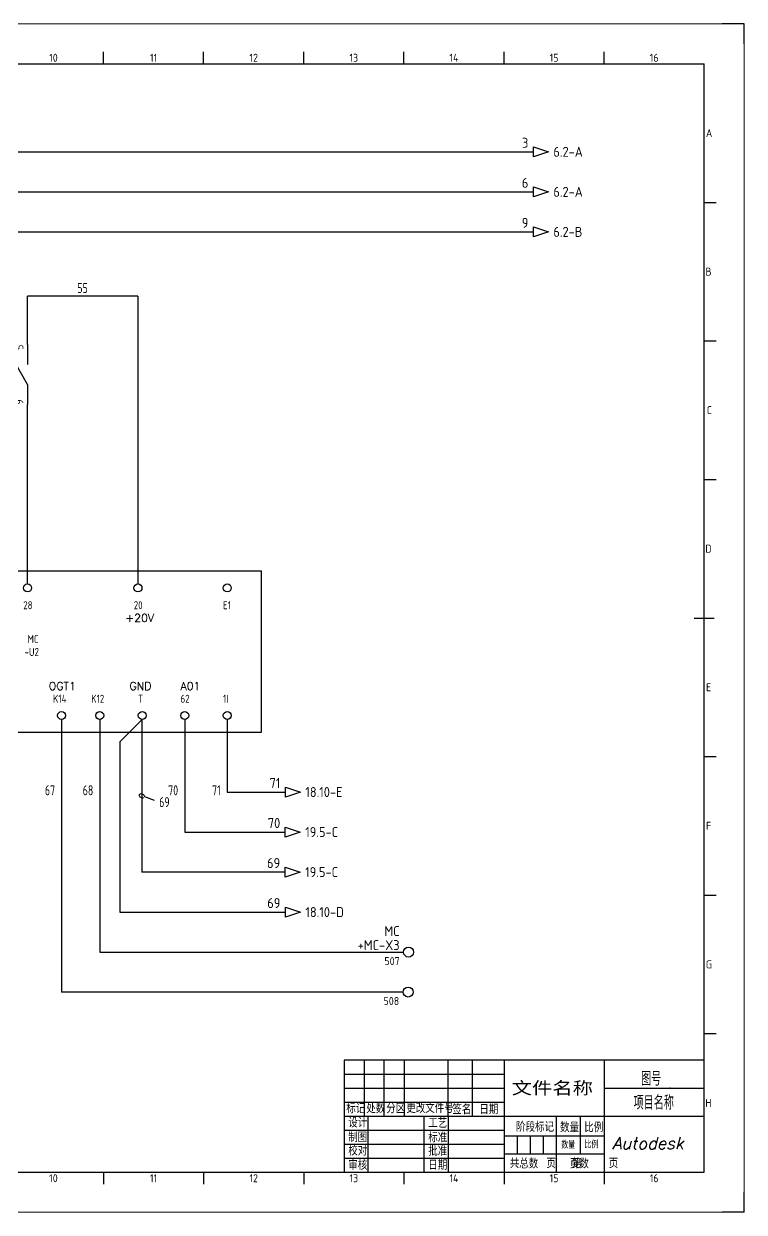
# Model space of a CAD drawing. Header units: millimetres. Extents: x 0 to 841, y 0 to 594.
# Drawn here: x 481 to 841, y 0 to 594 of the extents above; entities that cross this region are included whole.
import ezdxf
from ezdxf.enums import TextEntityAlignment as Align

# ---------------------------------------------------------------- set-up
doc = ezdxf.new("R2010")
doc.units = ezdxf.units.MM
doc.header["$LTSCALE"] = 12
for name, color, linetype in [('AE_BOR', 1, 'Continuous'), ('BLK_1.0mm^2', 7, 'Continuous'), ('LOC', 8, 'Continuous'), ('RED_1.0mm^2', 1, 'Continuous'), ('RED_2.5mm^2', 1, 'Continuous'), ('SYMS', 7, 'Continuous'), ('TAGS', 150, 'Continuous'), ('TAN_4.0mm^2', 31, 'Continuous'), ('TERMS', 123, 'Continuous'), ('WHT_1.0mm^2', 7, 'Continuous'), ('WIRENO', 72, 'Continuous'), ('WIREREF', 52, 'Continuous'), ('XREF', 7, 'Continuous'), ('XREFCHILD', 134, 'Continuous'), ('图框_外框线', 7, 'Continuous'), ('图框_标题栏属性', 1, 'Continuous'), ('图框_标题栏文字', 6, 'Continuous')]:
    doc.layers.add(name, color=color, linetype=linetype)
doc.styles.get("Standard").update_dxf_attribs({"font": 'txt.shx', "bigfont": 'gbcbig.shx'})
doc.styles.add('WD', font='romans.shx', dxfattribs={"bigfont": 'gbcbig.shx'})
doc.styles.add('WD_IEC', font='isocp2.shx', dxfattribs={"width": 0.9, "height": 4, "bigfont": 'gbcbig.shx'})
doc.styles.add('工程字', font='gbenor.shx', dxfattribs={"bigfont": 'gbcbig.shx'})

# ---------------------------------------------------------------- blocks, each defined once
blk = doc.blocks.new('gb_a1')
for p, q in [((20, 574), (821, 574)), ((821, 20), (821, 574)), ((20, 20), (821, 20))]:
    blk.add_line(p, q)
at = {"layer": 'AE_BOR', "color": 1, "lineweight": 15}
for p, q in [((0, 594), (841, 594)), ((841, 594), (841, 0)), ((841, 0), (0, 0))]:
    blk.add_line(p, q, dxfattribs=at)
at = {"layer": 'AE_BOR', "lineweight": 30}
for p, q in [((841, 594), (830, 594)), ((841, 584), (841, 594)), ((841, 0), (841, 10)), ((841, 0), (830, 0))]:
    blk.add_line(p, q, dxfattribs=at)
at = {"layer": 'AE_BOR'}
for p, q in [((520.625, 574), (520.625, 580)), ((570.6875, 574), (570.6875, 580)), ((620.75, 574), (620.75, 580)), ((670.8125, 574), (670.8125, 580)), ((720.875, 574), (720.875, 580)), ((770.9375, 574), (770.9375, 580)), ((821, 504.75), (827, 504.75)), ((821, 435.5), (827, 435.5)), ((821, 366.25), (827, 366.25)), ((821, 227.75), (827, 227.75)), ((821, 158.5), (827, 158.5)), ((821, 89.25), (827, 89.25)), ((520.625, 20), (520.625, 14)), ((570.6875, 20), (570.6875, 14)), ((620.75, 20), (620.75, 14)), ((670.8125, 20), (670.8125, 14)), ((720.875, 20), (720.875, 14)), ((770.9375, 20), (770.9375, 14))]:
    blk.add_line(p, q, dxfattribs=at)
at = {"layer": 'AE_BOR', "color": 2, "lineweight": 30}
blk.add_line((816, 297), (826, 297), dxfattribs=at)
at = {"layer": 'AE_BOR', "style": 'WD_IEC'}
for s, p in [('10', (495.59375, 575)), ('11', (545.65625, 575)), ('12', (595.71875, 575)), ('13', (645.78125, 575)), ('14', (695.84375, 575)), ('15', (745.90625, 575)), ('16', (795.96875, 575)), ('10', (495.59375, 15)), ('11', (545.65625, 15)), ('12', (595.71875, 15)), ('13', (645.78125, 15)), ('14', (695.84375, 15)), ('15', (745.90625, 15)), ('16', (795.96875, 15))]:
    blk.add_text(s, height=4, dxfattribs=at).set_placement(p, align=Align.CENTER)
for s, p in [('A', (825.04762, 539.375)), ('B', (824.66667, 470.125)), ('C', (824.85714, 400.875)), ('D', (824.66667, 331.625)), ('E', (824.47619, 262.375)), ('F', (824.47619, 193.125)), ('G', (824.85714, 123.875)), ('H', (824.66667, 54.625))]:
    blk.add_text(s, height=4, dxfattribs=at).set_placement(p, align=Align.MIDDLE_RIGHT)
blk = doc.blocks.new('VDV1_19')
for p, q in [((8.94, 31.88), (5.94, 31.88)), ((6.44, 31.12), (8.44, 31.12)), ((6.94, 30.38), (7.94, 30.38))]:
    blk.add_line(p, q)
for centre in [(7.44, 36.12), (27.62, 36.12), (37.19, 36.12), (47.81, 36.12), (58.44, 36.12), (86.06, 36.12), (108.38, 36.12), (4.25, 25.5), (4.25, 15.94), (7.44, 4.25), (17, 4.25), (27.62, 4.25), (38.25, 4.25), (48.88, 4.25), (66.94, 4.25), (76.5, 4.25), (87.12, 4.25), (97.75, 4.25), (108.38, 4.25)]:
    blk.add_circle(centre, 1)
at = {"layer": 'SYMS'}
for p, q in [((0, 0), (0, 40.38)), ((0, 40.38), (116.88, 40.38)), ((116.88, 40.38), (116.88, 0)), ((7.44, 35.06), (7.44, 31.88)), ((116.88, 0), (0, 0))]:
    blk.add_line(p, q, dxfattribs=at)
at = {"style": 'WD_IEC', "flags": 1}
for tag, p, height in [('X4TERM04', (6.44, 36.12), 0.128), ('X2TERM04', (7.44, 37.12), 0.128), ('X2TERM01', (27.62, 37.12), 0.128), ('X2TERM02', (37.19, 37.12), 0.128), ('X2TERM03', (47.81, 37.12), 0.128), ('X2TERM05', (58.44, 37.12), 0.128), ('X2TERM06', (86.06, 37.12), 0.128), ('X2TERM07', (108.38, 37.12), 0.128), ('X1TERM07', (109.38, 36.12), 0.128), ('X4TERM08', (3.25, 25.5), 0.128), ('FAMILY', (50.54, 22.34), 0.01), ('CAT', (50.54, 22.34), 0.01), ('MFG', (50.54, 22.34), 0.01), ('ASSYCODE', (50.54, 22.34), 0.01), ('X4TERM09', (3.25, 15.94), 0.128), ('X4TERM10', (6.44, 4.25), 0.128), ('X8TERM10', (7.44, 3.25), 0.128), ('X8TERM11', (17, 3.25), 0.128), ('X8TERM12', (27.62, 3.25), 0.128), ('X8TERM13', (38.25, 3.25), 0.128), ('X8TERM14', (48.88, 3.25), 0.128), ('X8TERM15', (66.94, 3.25), 0.128), ('X8TERM16', (76.5, 3.25), 0.128), ('X8TERM17', (87.12, 3.25), 0.128), ('X8TERM18', (97.75, 3.25), 0.128), ('X8TERM19', (108.38, 3.25), 0.128), ('X1TERM19', (109.38, 4.25), 0.128)]:
    blk.add_attdef(tag, p, '', height=height, dxfattribs=at)
at = {"style": 'WD_IEC'}
for tag, p in [('TERM04', (8.67, 32.97)), ('TERM01', (26.56, 30.81)), ('TERM02', (36.12, 30.81)), ('TERM03', (46.75, 30.81)), ('TERM05', (57.38, 30.81)), ('TERM06', (85, 30.81)), ('TERM07', (107.31, 30.81)), ('TERM08', (7.44, 24.44)), ('DESC1', (121.12, 22.31)), ('DESC2', (121.12, 19.12)), ('TERM09', (7.44, 14.88)), ('INST', (121.12, 14.88)), ('LOC', (121.21, 12.08)), ('TERM10', (5.31, 7.44)), ('TERM11', (14.88, 7.44)), ('TERM12', (26.56, 7.44)), ('TERM13', (37.19, 7.44)), ('TERM14', (47.81, 7.44)), ('TERM15', (64.81, 7.44)), ('TERM16', (74.38, 7.44)), ('TERM17', (86.06, 7.44)), ('TERM18', (96.69, 7.44)), ('TERM19', (107.31, 7.44))]:
    blk.add_attdef(tag, p, '', height=2, dxfattribs=at)
blk.add_attdef('TAG1', text='', height=2, dxfattribs=at).set_placement((59.5, 19.12), align=Align.CENTER)
at = {"layer": 'SYMS'}
for s, p in [('+20V', (82.88, 27.62)), ('OGT1', (63.75, 10.62)), ('GND', (83.94, 10.62)), ('A01', (96.69, 10.62))]:
    blk.add_text(s, height=2, dxfattribs=at).set_placement(p)
blk = doc.blocks.new('VCR21')
for p, q in [((0, 7.5), (0, 2.5)), ((0, -2.5), (-3.125, 3.125)), ((0, -2.5), (0, -7.5))]:
    blk.add_line(p, q)
at = {"style": 'WD_IEC'}
for tag, p in [('INST', (-5.25, 7.75)), ('LOC', (-5.25, 4.25)), ('TAG2', (-5.25, 0.75)), ('XREF', (-5.25, -3.75)), ('DESC1', (-5.25, -7.6)), ('DESC2', (-5.25, -11.1)), ('DESC3', (-5.25, -14.6))]:
    blk.add_attdef(tag, text='', height=2.5, dxfattribs=at).set_placement(p, align=Align.RIGHT)
blk.add_attdef('TERM01', text='', height=2, rotation=90, dxfattribs=at).set_placement((-1, 7.5), align=Align.RIGHT)
at = {"style": 'WD_IEC', "flags": 1}
for tag, p, height in [('X2TERM01', (0, 7.5), 0.32), ('X4LINK', (-2, 0), 0.32), ('X1LINK', (-0.5, 0), 0.32), ('CONTACT', (4, -3.5), 1), ('FAMILY', (4, -5), 1), ('X8TERM02', (0, -7.5), 0.32)]:
    blk.add_attdef(tag, p, '', height=height, dxfattribs=at)
at = {"style": 'WD_IEC'}
blk.add_attdef('TERM02', (-1, -7.5), '', height=2, rotation=90, dxfattribs=at)
blk = doc.blocks.new('HA1S1')
blk.add_lwpolyline([(0, 1.25), (3.75, 0), (0, -1.25)], close=True)
at = {"style": 'WD_IEC'}
for tag, height, flags, p in [('WIRENO', 2.5, 8, (-1.25, 1)), ('SIGCODE', 1, 1, (5, 1.8))]:
    blk.add_attdef(tag, text='', height=height, dxfattribs=dict(at, flags=flags)).set_placement(p, align=Align.RIGHT)
at = {"style": 'WD_IEC', "flags": 1}
blk.add_attdef('X4TERM01', (0, 0), '', height=0.32, dxfattribs=at)
at = {"style": 'WD_IEC'}
blk.add_attdef('XREF', text='', height=2.5, dxfattribs=at).set_placement((5, 0), align=Align.MIDDLE_LEFT)
blk.add_attdef('DESC1', text='', height=2.5, dxfattribs=at).set_placement((-1.25, -1), align=Align.TOP_RIGHT)
blk = doc.blocks.new('WD_WNH')
at = {"linetype": 'Continuous', "style": 'WD_IEC', "width": 0.8}
blk.add_attdef('WIRENO', text='', height=2.5, dxfattribs=at).set_placement((0, 0.75), align=Align.CENTER)
at = {"style": 'WD_IEC', "flags": 1}
for tag, p in [('W08USER', (0, 0.375)), ('W04USER', (0, 0.875)), ('W05USER', (0, 0.75)), ('W09USER', (0, 0.25)), ('W03USER', (0, 1)), ('W06USER', (0, 0.625)), ('W07USER', (0, 0.5)), ('W02USER', (0, 1.125)), ('W01USER', (0, 1.25)), ('W10USER', (0, 0.125))]:
    blk.add_attdef(tag, text='', height=0.08, dxfattribs=at).set_placement(p, align=Align.CENTER)
blk = doc.blocks.new('WD_WNV')
at = {"linetype": 'Continuous', "style": 'WD_IEC', "width": 0.8}
blk.add_attdef('WIRENO', text='', height=2.5, dxfattribs=at).set_placement((-1.6, 0), align=Align.MIDDLE_RIGHT)
at = {"style": 'WD_IEC', "flags": 1}
for tag, p in [('W08USER', (-1, 0.375)), ('W04USER', (-1, 0.875)), ('W05USER', (-1, 0.75)), ('W09USER', (-1, 0.25)), ('W03USER', (-1, 1)), ('W06USER', (-1, 0.625)), ('W07USER', (-1, 0.5)), ('W02USER', (-1, 1.125)), ('W01USER', (-1, 1.25)), ('W10USER', (-1, 0.125))]:
    blk.add_attdef(tag, text='', height=0.08, dxfattribs=at).set_placement(p, align=Align.CENTER)
blk = doc.blocks.new('CorpLogoBlock')
at = {"insert": (-46.09, 17.54), "char_height": 6, "width": 37.2055, "attachment_point": 1, "style": '工程字'}
blk.add_mtext('{\\Fitalic|c0;Autodesk}', dxfattribs=at)
blk = doc.blocks.new('GB_TitleBlock')
at = {"lineweight": -3}
for p, q in [((-50, 42), (0, 42)), ((-50, 28), (0, 28))]:
    blk.add_line(p, q, dxfattribs=at)
blk.add_point((-16.99, 42), dxfattribs=at)
at = {"layer": '图框_外框线'}
for p, q in [((-170, 56), (-170, 28)), ((-160, 28), (-160, 56)), ((-150, 56), (-150, 28)), ((-128, 28), (-128, 56)), ((-116, 56), (-116, 28)), ((-100, 56), (-100, 0)), ((-50, 56), (-50, 0)), ((-180, 49), (-100, 49)), ((-180, 42), (-100, 42)), ((-180, 35), (-100, 35)), ((-180, 28), (-50, 28)), ((-168, 0), (-168, 28)), ((-140, 0), (-140, 28)), ((-128, 28), (-128, 0)), ((-74, 28), (-74, 0)), ((-62, 28), (-62, 9)), ((-180, 21), (-100, 21)), ((-50, 18), (-100, 18)), ((-93.5, 18), (-93.5, 9)), ((-87, 18), (-87, 9)), ((-80.5, 18), (-80.5, 9)), ((-180, 14), (-100, 14)), ((-180, 7), (-100, 7)), ((-50, 9), (-100, 9))]:
    blk.add_line(p, q, dxfattribs=at)
blk.add_lwpolyline([(0, 56), (-180, 56), (-180, 0), (0, 0), (0, 56)], dxfattribs=at)
at = {"style": 'WD', "flags": 1}
blk.add_attdef('WD_TB', (-168.38, 50.46), '', height=2, dxfattribs=at)
at = {"layer": '图框_标题栏属性', "style": '工程字'}
for tag, p in [('REV3', (-179.58, 50.91)), ('REV2', (-179.43, 43.49)), ('REV1', (-179.43, 36.77))]:
    blk.add_attdef(tag, p, '', height=3, dxfattribs=at)
for tag, height, width, p, p2 in [('REV3DET', 3, 13.288798, (-148.76, 50.77), (-130.49, 50.77)), ('BY3', 3, 6.930672, (-126.95, 50.77), (-117.42, 50.77)), ('RD3', 3, 9.096075, (-114.66, 50.77), (-102.16, 50.77)), ('REV2DET', 3, 1.39216, (-148.76, 43.77), (-130.49, 43.77)), ('BY2', 3, 6.930672, (-126.95, 43.77), (-117.42, 43.77)), ('RD2', 3, 9.096075, (-114.66, 43.77), (-102.16, 43.77)), ('文件名称', 7, 2.04191, (-96.3, 38.33), (-55.63, 38.33)), ('REV1DET', 3, 13.288798, (-148.76, 36.77), (-130.49, 36.77)), ('BY1', 3, 6.930672, (-126.95, 36.77), (-117.42, 36.77)), ('RD1', 3, 9.096075, (-114.66, 36.77), (-102.16, 36.77))]:
    blk.add_attdef(tag, text='', height=height, dxfattribs=dict(at, width=width)).set_placement(p, p2, align=Align.FIT)
for tag, p in [('图号', (-26.57, 46.93)), ('项目名称', (-25.25, 35.16))]:
    blk.add_attdef(tag, text='', height=7, dxfattribs=at).set_placement(p, align=Align.MIDDLE)
at = {"layer": '图框_标题栏属性', "lineweight": -3}
for tag, p in [('设计', (-163.59, 22.3)), ('工艺', (-123.59, 22.3)), ('制图', (-163.59, 15.3)), ('标准', (-123.59, 15.3)), ('校对', (-163.59, 8.3)), ('批准', (-123.59, 8.3)), ('审核', (-163.59, 1.3)), ('日期', (-123.59, 1.3))]:
    blk.add_attdef(tag, p, '', height=5, dxfattribs=at)
at = {"layer": '图框_标题栏属性', "style": '工程字'}
for tag, height, p in [('数量', 3.5, (-68.02, 13.58)), ('比例', 3.5, (-56.4, 13.74)), ('总数', 5, (-87.74, 4.36)), ('页数', 5, (-62.45, 4.36))]:
    blk.add_attdef(tag, text='', height=height, dxfattribs=at).set_placement(p, align=Align.MIDDLE_CENTER)
at = {"layer": '图框_标题栏文字', "style": '工程字'}
for s, p in [('标记', (-179, 29.44)), ('处数', (-169, 29.44)), ('分区', (-159, 29.44)), ('更改文件号', (-149, 29.59)), ('签名', (-126, 29)), ('日期', (-112.47, 28.98)), ('设计', (-177.99, 22.35)), ('工艺', (-138.02, 22.15)), ('阶段标记', (-94.11, 20.2)), ('数量', (-72.11, 20)), ('比例', (-60, 20)), ('制图', (-178.04, 15.02)), ('标准', (-137.99, 14.92)), ('校对', (-177.99, 8.33)), ('批准', (-138.02, 8.15)), ('审核', (-177.99, 1.15)), ('日期', (-138.02, 1.15)), ('共     页   第     页', (-97.24, 2))]:
    blk.add_text(s, height=5, dxfattribs=at).set_placement(p)
blk = doc.blocks.new('HT0002')
blk.add_circle((0, 0), 1.25)
at = {"style": 'WD_IEC'}
for tag, p in [('INST', (-2.25, 7.5)), ('LOC', (-2.25, 4))]:
    blk.add_attdef(tag, text='', height=2.5, dxfattribs=at).set_placement(p, align=Align.RIGHT)
at = {"style": 'WD_IEC', "flags": 1}
for tag, p, height in [('ASSYCODE', (2.75, 10.75), 1), ('CATDESC', (2.75, 9.25), 1), ('MFG', (2.75, 7.25), 1.5), ('CAT', (2.75, 4.75), 1.5), ('X4TERM01', (-1.25, 0), 0.32), ('X4PIN01', (-1.25, 1), 0.4), ('X4TERMDESC01', (-1.25, 0.5), 0.4), ('X2TERM01', (0, 1.25), 0.32), ('X2PIN01', (0, 2.25), 0.4), ('X2TERMDESC01', (0, 1.75), 0.4), ('X8PIN01', (0, -0.25), 0.4), ('X1TERM01', (1.25, 0), 0.32), ('X1PIN01', (1.25, 1), 0.4), ('X1TERMDESC01', (1.25, 0.5), 0.4), ('X8TERM01', (0, -1.25), 0.32), ('X8TERMDESC01', (0, -0.75), 0.4), ('STRIPSEQ', (0, -3), 0.4), ('LINKTERM', (0, -2), 0.4)]:
    blk.add_attdef(tag, p, '', height=height, dxfattribs=at)
at = {"style": 'WD_IEC', "flags": 8}
for tag, height, p in [('TAGSTRIP', 2.5, (-2.25, 0.5)), ('TERM01', 2, (-2.25, -3.25))]:
    blk.add_attdef(tag, text='', height=height, dxfattribs=at).set_placement(p, align=Align.RIGHT)

msp = doc.modelspace()

# ---------------------------------------------------------------- linework, layer by layer
at = {"layer": 'BLK_1.0mm^2'}
for p, q in [((561.24, 246.27), (561.24, 190)), ((582.41, 246.27), (582.41, 210)), ((582.41, 210), (611.55, 210)), ((561.24, 190), (611.49, 190))]:
    msp.add_line(p, q, dxfattribs=at)
at = {"layer": 'RED_1.0mm^2'}
for p, q in [((539.91, 246.27), (528.74, 235.1)), ((528.74, 235.1), (528.74, 150)), ((528.74, 150), (611.57, 150))]:
    msp.add_line(p, q, dxfattribs=at)
at = {"layer": 'RED_2.5mm^2'}
for p, q in [((482.53, 433.64), (482.53, 457.93)), ((537.78, 457.93), (482.53, 457.93)), ((537.78, 457.93), (537.78, 314.02)), ((482.53, 314.02), (482.53, 403.64)), ((499.62, 246.27), (499.62, 110.06)), ((518.74, 246.27), (518.74, 130)), ((518.74, 130), (670.67, 130)), ((670.46, 110.06), (499.62, 110.06))]:
    msp.add_line(p, q, dxfattribs=at)
at = {"layer": 'TAN_4.0mm^2'}
for p, q in [((84.53, 530), (735.55, 530)), ((84.53, 510), (735.55, 510)), ((84.53, 490), (735.56, 490))]:
    msp.add_line(p, q, dxfattribs=at)
at = {"layer": 'WHT_1.0mm^2'}
for p in [(539.75, 246.27), (611.46, 170)]:
    msp.add_line(p, (539.75, 170), dxfattribs=at)
at = {"layer": 'WIRENO'}
msp.add_lwpolyline([(546.06, 205.83), (541.24, 207.59), (540.77, 208.61), (539.28, 209.15), (538.26, 208.68), (538.73, 207.66), (540.22, 207.12), (540.73, 207.35)], dxfattribs=at)

# ---------------------------------------------------------------- block references
for name, p in [('gb_a1', (0, 0)), ('CorpLogoBlock', (821, 20))]:
    msp.add_blockref(name, p)
ref = msp.add_blockref('GB_TitleBlock', (821, 20))
ref.add_attrib('页数', '页数', dxfattribs={"layer": '图框_标题栏属性', "height": 5, "style": '工程字'}).set_placement((758.55, 24.36), align=Align.MIDDLE_CENTER)
ref.add_attrib('总数', '总数', dxfattribs={"layer": '图框_标题栏属性', "height": 5, "style": '工程字'}).set_placement((733.26, 24.36), align=Align.MIDDLE_CENTER)
ref.add_attrib('比例', '比例', dxfattribs={"layer": '图框_标题栏属性', "height": 3.5, "style": '工程字'}).set_placement((764.6, 33.74), align=Align.MIDDLE_CENTER)
ref.add_attrib('数量', '数量', dxfattribs={"layer": '图框_标题栏属性', "height": 3.5, "style": '工程字'}).set_placement((752.98, 33.58), align=Align.MIDDLE_CENTER)
ref.add_attrib('项目名称', '项目名称', dxfattribs={"layer": '图框_标题栏属性', "height": 7, "style": '工程字'}).set_placement((795.75, 55.16), align=Align.MIDDLE)
ref.add_attrib('图号', '图号', dxfattribs={"layer": '图框_标题栏属性', "height": 7, "style": '工程字'}).set_placement((794.43, 66.93), align=Align.MIDDLE)
ref.add_attrib('文件名称', '文件名称', dxfattribs={"layer": '图框_标题栏属性', "height": 7, "style": '工程字', "width": 2.04191}).set_placement((724.7, 58.33), (765.37, 58.33), align=Align.FIT)
at = {"layer": 'SYMS'}
ref = msp.add_blockref('HA1S1', (735.55, 530), dxfattribs=dict(at, xscale=2, yscale=2, zscale=2))
ref.add_attrib('WIRENO', '3', dxfattribs={"layer": 'WIREREF', "height": 5, "style": 'WD_IEC', "flags": 8}).set_placement((733.05, 532), align=Align.RIGHT)
ref.add_attrib('XREF', '6.2-A', dxfattribs={"layer": 'XREF', "height": 5, "style": 'WD_IEC'}).set_placement((745.55, 530), align=Align.MIDDLE_LEFT)
ref = msp.add_blockref('HA1S1', (735.55, 510), dxfattribs=dict(at, xscale=2, yscale=2, zscale=2))
ref.add_attrib('WIRENO', '6', dxfattribs={"layer": 'WIREREF', "height": 5, "style": 'WD_IEC', "flags": 8}).set_placement((733.05, 512), align=Align.RIGHT)
ref.add_attrib('XREF', '6.2-A', dxfattribs={"layer": 'XREF', "height": 5, "style": 'WD_IEC'}).set_placement((745.55, 510), align=Align.MIDDLE_LEFT)
ref = msp.add_blockref('HA1S1', (735.56, 490), dxfattribs=dict(at, xscale=2, yscale=2, zscale=2))
ref.add_attrib('WIRENO', '9', dxfattribs={"layer": 'WIREREF', "height": 5, "style": 'WD_IEC', "flags": 8}).set_placement((733.06, 492), align=Align.RIGHT)
ref.add_attrib('XREF', '6.2-B', dxfattribs={"layer": 'XREF', "height": 5, "style": 'WD_IEC'}).set_placement((745.56, 490), align=Align.MIDDLE_LEFT)
ref = msp.add_blockref('VCR21', (482.53, 418.64), dxfattribs=dict(at, xscale=2, yscale=2, zscale=2))
ref.add_attrib('TAG2', '-K12', dxfattribs={"layer": 'TAGS', "height": 5, "style": 'WD_IEC'}).set_placement((472.03, 420.14), align=Align.RIGHT)
ref.add_attrib('LOC', 'MC', dxfattribs={"layer": 'LOC', "height": 5, "style": 'WD_IEC'}).set_placement((472.03, 427.14), align=Align.RIGHT)
ref.add_attrib('XREF', '10.6-G', dxfattribs={"layer": 'XREFCHILD', "height": 5, "style": 'WD_IEC'}).set_placement((472.03, 411.14), align=Align.RIGHT)
ref.add_attrib('TERM01', '5', dxfattribs={"layer": 'TERMS', "height": 4, "rotation": 90, "style": 'WD_IEC'}).set_placement((480.53, 433.64), align=Align.RIGHT)
ref.add_attrib('TERM02', '9', (480.53, 403.64), dxfattribs={"layer": 'TERMS', "height": 4, "rotation": 90, "style": 'WD_IEC'})
ref = msp.add_blockref('VDV1_19', (365.74, 239.77), dxfattribs=dict(at, xscale=2, yscale=2, zscale=2))
ref.add_attrib('LOC', 'MC', (482.64, 284.49), dxfattribs={"layer": 'LOC', "height": 4, "style": 'WD_IEC', "width": 0.9})
ref.add_attrib('TERM19', '1I', (580.37, 254.64), dxfattribs={"layer": 'TERMS', "height": 4, "style": 'WD_IEC', "width": 0.9})
ref.add_attrib('TERM18', '62', (559.12, 254.64), dxfattribs={"layer": 'TERMS', "height": 4, "style": 'WD_IEC', "width": 0.9})
ref.add_attrib('TERM17', 'T', (537.87, 254.64), dxfattribs={"layer": 'TERMS', "height": 4, "style": 'WD_IEC', "width": 0.9})
ref.add_attrib('TERM16', 'K12', (514.49, 254.64), dxfattribs={"layer": 'TERMS', "height": 4, "style": 'WD_IEC', "width": 0.9})
ref.add_attrib('TERM15', 'K14', (495.37, 254.64), dxfattribs={"layer": 'TERMS', "height": 4, "style": 'WD_IEC', "width": 0.9})
ref.add_attrib('TERM14', 'W', (461.37, 254.64), dxfattribs={"layer": 'TERMS', "height": 4, "style": 'WD_IEC', "width": 0.9})
ref.add_attrib('TERM13', 'V', (440.12, 254.64), dxfattribs={"layer": 'TERMS', "height": 4, "style": 'WD_IEC', "width": 0.9})
ref.add_attrib('TERM12', 'U', (418.87, 254.64), dxfattribs={"layer": 'TERMS', "height": 4, "style": 'WD_IEC', "width": 0.9})
ref.add_attrib('TERM11', 'BR2', (395.49, 254.64), dxfattribs={"layer": 'TERMS', "height": 4, "style": 'WD_IEC', "width": 0.9})
ref.add_attrib('TERM10', 'BR1', (376.37, 254.64), dxfattribs={"layer": 'TERMS', "height": 4, "style": 'WD_IEC', "width": 0.9})
ref.add_attrib('TERM09', 'T2', (380.62, 269.52), dxfattribs={"layer": 'TERMS', "height": 4, "style": 'WD_IEC', "width": 0.9})
ref.add_attrib('TERM08', 'T1', (380.62, 288.64), dxfattribs={"layer": 'TERMS', "height": 4, "style": 'WD_IEC', "width": 0.9})
ref.add_attrib('TERM07', 'E1', (580.37, 301.39), dxfattribs={"layer": 'TERMS', "height": 4, "style": 'WD_IEC', "width": 0.9})
ref.add_attrib('TERM06', '20', (535.74, 301.39), dxfattribs={"layer": 'TERMS', "height": 4, "style": 'WD_IEC', "width": 0.9})
ref.add_attrib('TERM05', '28', (480.49, 301.39), dxfattribs={"layer": 'TERMS', "height": 4, "style": 'WD_IEC', "width": 0.9})
ref.add_attrib('TERM03', 'L3', (459.24, 301.39), dxfattribs={"layer": 'TERMS', "height": 4, "style": 'WD_IEC', "width": 0.9})
ref.add_attrib('TERM02', 'L2', (437.99, 301.39), dxfattribs={"layer": 'TERMS', "height": 4, "style": 'WD_IEC', "width": 0.9})
ref.add_attrib('TERM01', 'L1', (418.87, 301.39), dxfattribs={"layer": 'TERMS', "height": 4, "style": 'WD_IEC', "width": 0.9})
ref.add_attrib('TERM04', 'GND', (383.09, 305.71), dxfattribs={"layer": 'TERMS', "height": 4, "style": 'WD_IEC', "width": 0.9})
ref.add_attrib('TAG1', '-U2', dxfattribs={"layer": 'TAGS', "height": 4, "style": 'WD_IEC', "width": 0.9}).set_placement((484.74, 278.02), align=Align.CENTER)
ref = msp.add_blockref('HA1S1', (611.55, 210), dxfattribs=dict(at, xscale=2, yscale=2, zscale=2))
ref.add_attrib('WIRENO', '71', dxfattribs={"layer": 'WIREREF', "height": 5, "style": 'WD_IEC', "flags": 8}).set_placement((609.05, 212), align=Align.RIGHT)
ref.add_attrib('XREF', '18.10-E', dxfattribs={"layer": 'XREF', "height": 5, "style": 'WD_IEC'}).set_placement((621.55, 210), align=Align.MIDDLE_LEFT)
ref = msp.add_blockref('HA1S1', (611.49, 190), dxfattribs=dict(at, xscale=2, yscale=2, zscale=2))
ref.add_attrib('WIRENO', '70', dxfattribs={"layer": 'WIREREF', "height": 5, "style": 'WD_IEC', "flags": 8}).set_placement((608.99, 192), align=Align.RIGHT)
ref.add_attrib('XREF', '19.5-C', dxfattribs={"layer": 'XREF', "height": 5, "style": 'WD_IEC'}).set_placement((621.49, 190), align=Align.MIDDLE_LEFT)
ref = msp.add_blockref('HA1S1', (611.46, 170), dxfattribs=dict(at, xscale=2, yscale=2, zscale=2))
ref.add_attrib('WIRENO', '69', dxfattribs={"layer": 'WIREREF', "height": 5, "style": 'WD_IEC', "flags": 8}).set_placement((608.96, 172), align=Align.RIGHT)
ref.add_attrib('XREF', '19.5-C', dxfattribs={"layer": 'XREF', "height": 5, "style": 'WD_IEC'}).set_placement((621.46, 170), align=Align.MIDDLE_LEFT)
ref = msp.add_blockref('HA1S1', (611.57, 150), dxfattribs=dict(at, xscale=2, yscale=2, zscale=2))
ref.add_attrib('WIRENO', '69', dxfattribs={"layer": 'WIREREF', "height": 5, "style": 'WD_IEC', "flags": 8}).set_placement((609.07, 152), align=Align.RIGHT)
ref.add_attrib('XREF', '18.10-D', dxfattribs={"layer": 'XREF', "height": 5, "style": 'WD_IEC'}).set_placement((621.57, 150), align=Align.MIDDLE_LEFT)
ref = msp.add_blockref('HT0002', (673.17, 130), dxfattribs=dict(at, xscale=2, yscale=2, zscale=2))
ref.add_attrib('TAGSTRIP', '+MC-X3', dxfattribs={"layer": 'TAGS', "height": 5, "style": 'WD_IEC', "flags": 8}).set_placement((668.67, 131), align=Align.RIGHT)
ref.add_attrib('LOC', 'MC', dxfattribs={"layer": 'LOC', "height": 5, "style": 'WD_IEC'}).set_placement((668.67, 138), align=Align.RIGHT)
ref.add_attrib('TERM01', '507', dxfattribs={"layer": 'TERMS', "height": 4, "style": 'WD_IEC', "flags": 8}).set_placement((668.67, 123.5), align=Align.RIGHT)
ref = msp.add_blockref('HT0002', (672.96, 110.06), dxfattribs=dict(at, xscale=2, yscale=2, zscale=2))
ref.add_attrib('TERM01', '508', dxfattribs={"layer": 'TERMS', "height": 4, "style": 'WD_IEC', "flags": 8}).set_placement((668.46, 103.56), align=Align.RIGHT)
at = {"layer": 'WIRENO'}
ref = msp.add_blockref('WD_WNH', (510.16, 457.93), dxfattribs=dict(at, xscale=2, yscale=2, zscale=2))
ref.add_attrib('WIRENO', '55', dxfattribs={"linetype": 'Continuous', "height": 5, "style": 'WD_IEC', "width": 0.8}).set_placement((510.16, 459.43), align=Align.CENTER)
ref = msp.add_blockref('WD_WNV', (499.62, 210.9), dxfattribs=dict(at, xscale=2, yscale=2, zscale=2))
ref.add_attrib('WIRENO', '67', dxfattribs={"linetype": 'Continuous', "height": 5, "style": 'WD_IEC', "width": 0.8}).set_placement((496.42, 210.9), align=Align.MIDDLE_RIGHT)
ref = msp.add_blockref('WD_WNV', (518.74, 210.9), dxfattribs=dict(at, xscale=2, yscale=2, zscale=2))
ref.add_attrib('WIRENO', '68', dxfattribs={"linetype": 'Continuous', "height": 5, "style": 'WD_IEC', "width": 0.8}).set_placement((515.54, 210.9), align=Align.MIDDLE_RIGHT)
ref = msp.add_blockref('WD_WNV', (561.13, 210.9), dxfattribs=dict(at, xscale=2, yscale=2, zscale=2))
ref.add_attrib('WIRENO', '70', dxfattribs={"linetype": 'Continuous', "height": 5, "style": 'WD_IEC', "width": 0.8}).set_placement((557.93, 210.9), align=Align.MIDDLE_RIGHT)
ref = msp.add_blockref('WD_WNV', (582.41, 210.9), dxfattribs=dict(at, xscale=2, yscale=2, zscale=2))
ref.add_attrib('WIRENO', '71', dxfattribs={"linetype": 'Continuous', "height": 5, "style": 'WD_IEC', "width": 0.8}).set_placement((579.21, 210.9), align=Align.MIDDLE_RIGHT)
ref = msp.add_blockref('WD_WNV', (539.75, 208.13), dxfattribs=dict(at, xscale=2, yscale=2, zscale=2))
ref.add_attrib('WIRENO', '69', dxfattribs={"linetype": 'Continuous', "height": 5, "style": 'WD_IEC', "width": 0.8}).set_placement((548.45, 204.96), align=Align.MIDDLE_LEFT)

doc.saveas('drawing.dxf')
